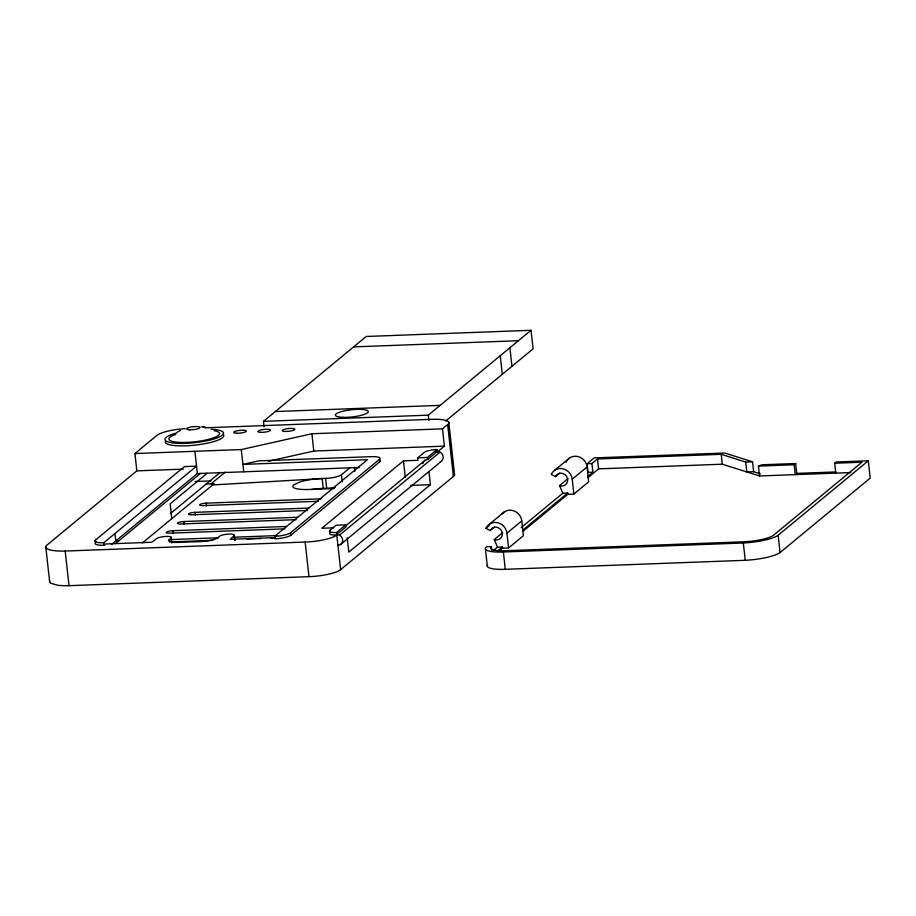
<?xml version="1.0" encoding="UTF-8"?>
<svg xmlns="http://www.w3.org/2000/svg" width="916" height="916" viewBox="0 0 916 916"><rect width="100%" height="100%" fill="white"/><g stroke="black" fill="none" stroke-linecap="round" stroke-linejoin="round"><path stroke-width="1.37" d="M345.641 525.864L425.047 460.279L427.635 459.443L437.275 451.485L440.024 452.115L339.493 535.15L336.745 534.52L346.019 526.86L345.801 524.879L336.103 525.246L329.794 530.456L330.069 532.929A10.202 2.221 -6.3 0 0 336.802 535.013A25.064 5.473 -6.3 0 1 305.142 542.054L65.196 551.054A29.53 6.446 -6.3 0 1 46.693 545.318L136.839 470.858L134.927 453.546L156.819 435.466A25.064 5.473 -6.3 0 1 185.25 428.596M95.401 540.131L184.437 466.588L196.562 466.13L103.817 542.741L104.092 545.215A12.744 2.782 -6.3 0 1 95.676 542.604L95.401 540.131A12.744 2.782 -6.3 0 0 103.817 542.741M104.092 545.215L105.569 543.99L151.758 542.249L156.682 538.551A7.649 1.672 -6.3 0 1 166.174 536.444A7.649 1.672 -6.3 0 1 171.223 538.013L171.773 542.959A7.649 1.672 -6.3 0 0 171.91 542.077M111.477 544.505L197.375 473.549L359.496 467.469M115.576 543.509L200.409 473.435M264.06 426.65L263.476 421.349L366.228 336.481L531.04 330.287L533.089 348.836L445.6 421.108M207.027 473.366L170.158 503.823L171.796 518.651M170.433 513.578L220.355 472.335M211.058 483.843L225.21 472.152M142.449 542.89L214.092 483.728L206.214 484.026M169.643 542.02L169.368 539.547L171.223 538.013M169.368 539.547A14.026 3.057 -6.3 0 0 178.62 542.409L200.432 541.596A14.026 3.057 -6.3 0 0 217.836 537.726L219.691 536.192A7.649 1.672 -6.3 0 1 229.195 534.074A7.649 1.672 -6.3 0 1 234.233 535.642L230.26 539.306L275.04 537.623M212.604 484.953L325.581 478.37A12.744 2.782 -6.3 0 0 341.405 474.854L349.809 467.904M274.685 536.318L367.43 459.718L242.912 464.401L258.61 460.885L371.14 456.66A12.744 2.782 -6.3 0 1 379.545 459.271L379.819 461.744L290.784 535.276A12.744 2.782 -6.3 0 1 274.96 538.791L274.685 536.318A12.744 2.782 -6.3 0 0 290.509 532.803L379.545 459.271M263.476 421.349L428.287 415.166L531.04 330.287M436.039 452.046A10.202 2.221 -6.3 0 1 437.333 451.977L437.058 449.504A10.202 2.221 -6.3 0 0 424.394 452.321L417.719 457.828L417.994 460.301L403.452 460.851L321.837 528.257L333.733 527.811M134.927 453.546L241.274 449.561L311.898 433.749L442.474 428.848L447.661 424.555A25.064 5.473 -6.3 0 0 430.852 419.333L205.092 427.806M49.853 580.79A29.53 6.446 -6.3 0 0 50.483 583.091L57.181 585.164A29.53 6.446 -6.3 0 0 69.021 585.679L308.967 576.668A25.064 5.473 -6.3 0 0 340.626 569.638L336.527 532.54L345.801 524.879M417.719 457.828L427.417 457.473L437.058 449.504M437.333 451.977L444.386 446.149L442.474 428.848M337.947 545.398L340.534 544.573L441.065 461.538A5.611 5.198 50.4 0 0 440.024 452.115M428.974 471.637L430.417 484.667L348.801 552.085L347.221 537.738M340.626 569.638L453.397 476.492A25.064 5.473 -6.3 0 0 454.015 473.515M489.51 524.124L504.35 511.861M554.798 470.194L569.638 457.943M502.758 532.528L494.274 539.535L495.087 539.822A6.63 6.137 50.4 0 0 502.186 535.528A6.63 6.137 50.4 0 0 498.052 527.627A6.63 6.137 50.4 0 0 490.209 530.547L485.972 528.349L489.144 525.715M490.209 530.547L494.457 527.043M522.83 531.429L567.805 494.285L573.863 494.056L572.225 479.217A11.473 10.626 50.4 0 0 562.951 468.774A11.473 10.626 50.4 0 0 551.26 474.419L555.508 476.618L559.745 473.114M521.147 527.65L562.825 493.232L559.573 485.606L568.046 478.599M752.54 461.801L745.716 462.065L721.213 454.313L597.507 458.962L591.942 463.553L592.892 472.209L588.049 472.393L587.087 463.736L594.14 457.92L724.716 453.019L752.54 461.801L753.628 471.694L760.349 473.824M499.506 550.688L502.518 548.215L508.575 547.986L506.937 533.146L521.776 520.895A11.473 10.626 50.4 0 0 513.899 510.865A11.473 10.626 50.4 0 0 502.289 513.716M572.225 479.217L587.064 466.965A11.473 10.626 50.4 0 0 577.79 456.512A11.473 10.626 50.4 0 0 566.099 462.156M493.518 550.47L497.525 547.161L502.38 546.978L502.518 548.215M497.365 551.111L502.38 546.978M522.704 530.192L567.668 493.048L567.805 494.285M587.694 476.503L592.892 472.209M587.957 477.637L598.595 468.855L722.3 464.206L759.536 475.976L850.781 472.553M508.575 547.986L523.414 535.723L521.776 520.895M573.863 494.056L588.702 481.805L587.064 466.965M794.183 464.744L795.66 463.519L796.748 473.4L795.271 474.637L794.183 464.744L758.437 466.084L759.536 475.976M835.793 473.114L834.694 463.221L836.182 461.996L868.288 460.782L870.2 478.095L780.054 552.554A29.53 6.446 -6.3 0 1 745.235 560.294L505.288 569.305A25.064 5.473 -6.3 0 1 487.655 564.886M834.694 463.221L861.956 462.191L773.299 535.425A24.434 5.336 -6.3 0 1 742.04 541.86L504.853 550.768A20.392 4.454 -6.3 0 1 491.4 546.589L486.556 546.772A25.064 5.473 -6.3 0 0 503.376 551.993L743.323 542.982A29.53 6.446 -6.3 0 0 778.142 535.242L868.288 460.782M177.257 432.18L180.544 430.383M439.84 462.122L441.065 461.538M758.437 466.084L761.952 464.778L795.66 463.519M268.491 461.206L313.799 451.05L444.386 446.149M195.154 481.507L210.817 480.911M353.622 346.889L518.433 340.706M275.338 411.547L440.149 405.364M136.839 470.858L183.303 469.118M587.087 463.736L591.942 463.553M753.628 471.694L746.815 471.958L745.716 462.065M311.486 489.533A22.831 4.981 -6.3 0 1 323.233 488.388L326.668 488.262A12.744 2.782 -6.3 0 0 335.325 487.255M410.46 485.423L430.417 484.667M334.306 488.526L308.852 489.476A22.831 4.981 -6.3 0 1 293.372 487.438L292.799 486.201L293.784 484.804L300.013 481.953A22.831 4.981 -6.3 0 1 322.146 478.495L323.233 488.388M796.748 473.4L835.873 471.935M318.31 501.281L203.226 505.598A5.095 1.111 -6.3 0 1 199.86 504.556A5.095 1.111 -6.3 0 1 206.192 503.147L321.276 498.831M562.825 493.232L567.668 493.048M307.181 510.475L192.097 514.792A5.095 1.111 -6.3 0 1 188.73 513.75A5.095 1.111 -6.3 0 1 195.062 512.342L308.726 508.071M296.051 519.658L180.967 523.986A5.095 1.111 -6.3 0 1 177.601 522.933A5.095 1.111 -6.3 0 1 183.933 521.536L297.597 517.265M284.922 528.853L169.838 533.169A5.095 1.111 -6.3 0 1 166.472 532.127A5.095 1.111 -6.3 0 1 172.803 530.719L286.468 526.46M118.794 540.852L115.759 540.967L114.947 533.547M170.204 539.593L218.512 537.784M234.13 537.2L276.758 535.597M171.498 541.883L212.695 540.337M246.793 539.066L261.003 538.528M270.953 538.15L275.212 537.99M201.635 426.753L204.932 427.303M203.295 426.97L205.31 427.394M559.573 485.606L560.374 485.904A6.63 6.137 50.4 0 0 567.485 481.61A6.63 6.137 50.4 0 0 563.34 473.698A6.63 6.137 50.4 0 0 555.508 476.618M494.274 539.535L497.525 547.161M778.142 535.242L780.054 552.554M743.323 542.982L745.235 560.294M721.213 454.313L722.3 464.206M597.507 458.962L598.595 468.855M509.891 347.759L511.941 366.297M500.25 355.717L502.3 374.266M503.376 551.993L505.288 569.305M491.4 546.589L491.812 550.298M485.434 549.073L487.346 566.386M448.794 422.253L454.519 474.19M447.661 424.555L453.397 476.492M428.287 415.166L428.871 420.467M427.417 457.473L427.635 459.443M403.452 460.851L405.273 477.339M354.332 467.263L354.801 471.5M341.405 474.854L342.183 481.919M325.581 478.37L326.668 488.262M311.898 433.749L313.799 451.05M305.142 542.054L308.967 576.668M290.509 532.803L290.784 535.276M241.274 449.561L243.725 471.809M234.233 535.642L234.782 540.589M206.192 503.147L206.501 505.975M194.913 451.302L197.375 473.549M195.062 512.342L195.371 515.17M183.933 521.536L184.242 524.353M172.803 530.719L173.113 533.547M65.196 551.054L69.021 585.679M45.8 546.989L49.624 581.603M214.218 430.715A25.499 5.565 -6.3 0 1 210.829 438.741A25.499 5.565 -6.3 0 1 175.941 442.062A25.499 5.565 -6.3 0 1 175.792 434.367M211.035 429.203A29.449 6.423 -6.3 0 1 216.336 438.18A29.449 6.423 -6.3 0 1 172.826 442.92A29.449 6.423 -6.3 0 1 176.616 432.947M379.579 459.969A12.744 2.782 -6.3 0 1 379.819 461.744M223.046 434.287A29.449 6.423 -6.3 0 1 197.306 444.878A29.449 6.423 -6.3 0 1 165.246 441.581M336.527 532.54A10.202 2.221 -6.3 0 1 329.794 530.456M339.493 535.15A5.611 5.198 50.4 0 1 340.534 544.573M422.929 463.679A5.611 5.198 50.4 0 1 425.047 460.279M234.92 539.707A7.649 1.672 -6.3 0 1 235.114 540.119M485.972 528.349A11.473 10.626 50.4 0 1 497.663 522.704A11.473 10.626 50.4 0 1 506.937 533.146M189.761 429.799A6.801 1.489 -6.3 0 0 200.1 427.497A6.801 1.489 -6.3 0 0 190.173 427.177A6.801 1.489 -6.3 0 0 189.761 429.799M285.116 431.447A6.378 1.385 -6.3 0 0 294.815 429.295A6.378 1.385 -6.3 0 0 285.506 428.986A6.378 1.385 -6.3 0 0 285.116 431.447M236.649 433.268A6.378 1.385 -6.3 0 0 246.335 431.115A6.378 1.385 -6.3 0 0 237.038 430.806A6.378 1.385 -6.3 0 0 236.649 433.268M260.888 432.363A6.378 1.385 -6.3 0 0 270.575 430.211A6.378 1.385 -6.3 0 0 261.266 429.902A6.378 1.385 -6.3 0 0 260.888 432.363M343.076 417.353A16.568 3.618 -6.3 0 0 368.278 411.753A16.568 3.618 -6.3 0 0 344.084 410.952A16.568 3.618 -6.3 0 0 343.076 417.353"/></g></svg>
